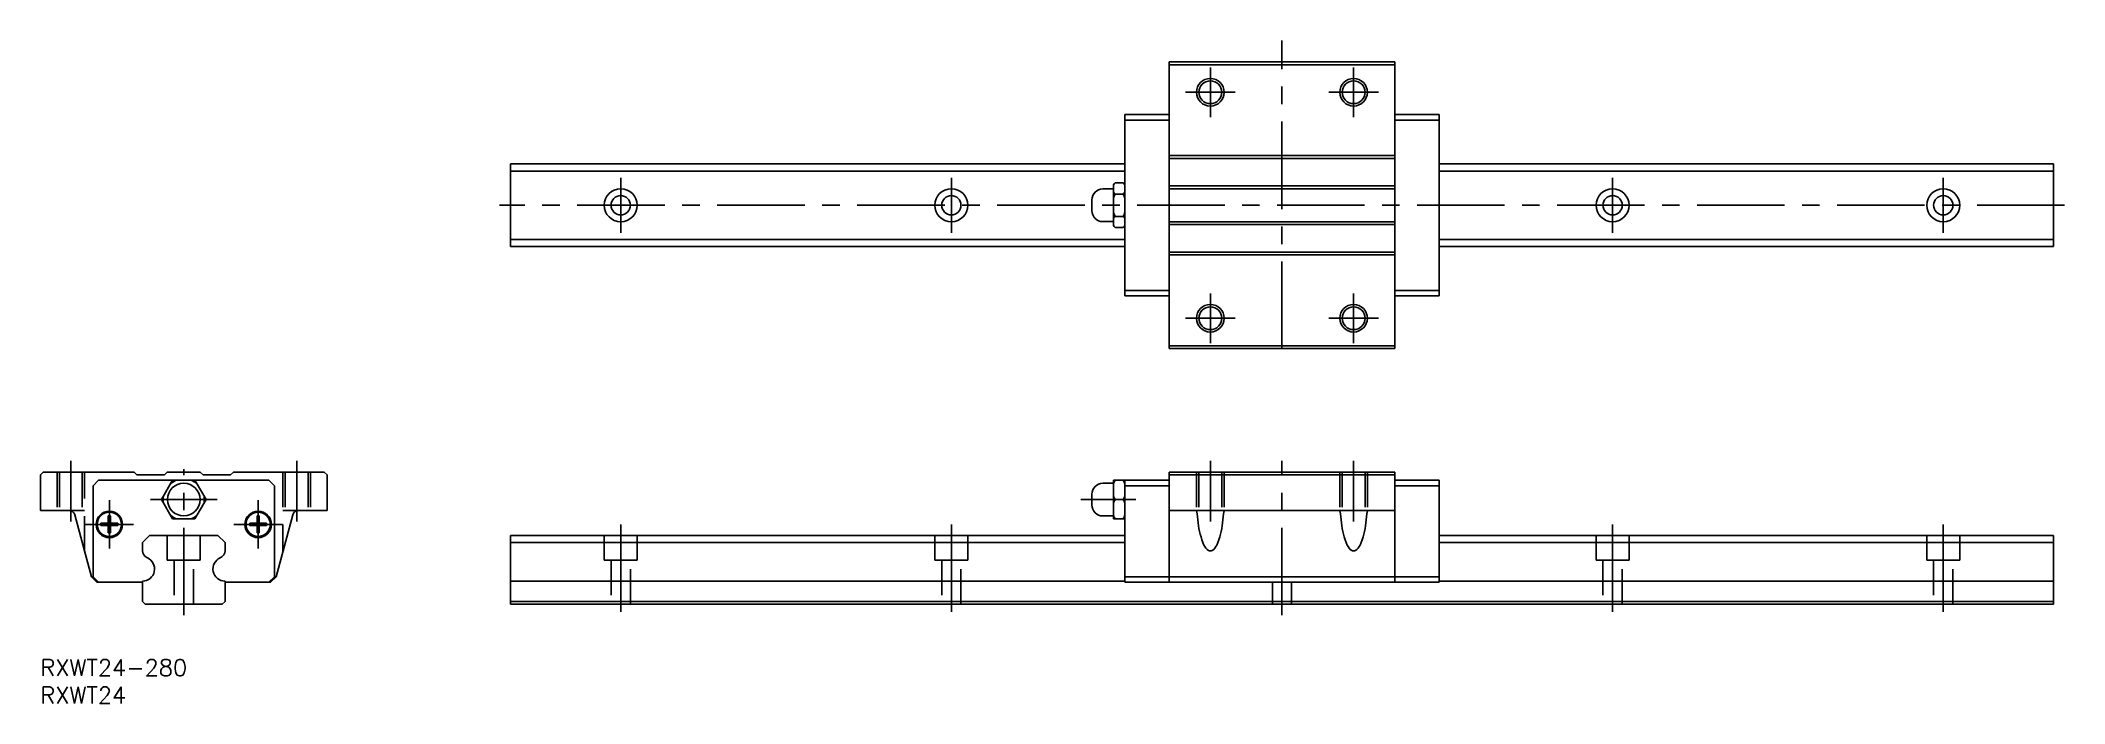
# Model space of a CAD drawing. Extents: x 0 to 367, y -8 to 112.
import ezdxf

# ---------------------------------------------------------------- set-up
doc = ezdxf.new("R2010")
doc.units = 0
doc.header["$LTSCALE"] = 0.5
doc.linetypes.add('CENTER', pattern=[50.8, 31.75, -6.35, 6.35, -6.35])
doc.linetypes.add('DASHED', pattern=[19.05, 12.7, -6.35])
for name, color, linetype in [('MSM_CENTER', 1, 'CENTER'), ('MSM_CONTINUOUS', 7, 'CONTINUOUS'), ('MSM_DASHED', 4, 'DASHED'), ('MSM_NARROW', 5, 'CONTINUOUS'), ('MSM_PART_NUMBER', 7, 'CONTINUOUS')]:
    doc.layers.add(name, color=color, linetype=linetype)
doc.styles.get("Standard").update_dxf_attribs({"font": 'txt.shx', "height": 2, "bigfont": 'bigfont.shx'})

# ---------------------------------------------------------------- blocks, each defined once
blk = doc.blocks.new('*U52')
at = {"layer": 'MSM_PART_NUMBER'}
blk.add_text('RXWT24-280', height=3, dxfattribs=at).set_placement((0, -3))
blk = doc.blocks.new('*U53')
at = {"layer": 'MSM_PART_NUMBER'}
blk.add_text('RXWT24', height=3, dxfattribs=at).set_placement((0, -8))

msp = doc.modelspace()

# ---------------------------------------------------------------- linework, layer by layer
at = {"layer": 'MSM_CENTER'}
for p, q in [((225.29, 56.29), (225.29, 112.29)), ((212.29, 98.4), (212.29, 107.4)), ((238.29, 98.4), (238.29, 107.4)), ((207.79, 102.9), (216.79, 102.9)), ((233.79, 102.9), (242.79, 102.9)), ((105.29, 77.4), (105.29, 87.4)), ((165.29, 77.4), (165.29, 87.4)), ((285.29, 77.4), (285.29, 87.4)), ((345.29, 77.4), (345.29, 87.4)), ((367.29, 82.4), (83.29, 82.4)), ((212.29, 57.4), (212.29, 66.4)), ((238.29, 57.4), (238.29, 66.4)), ((207.79, 61.9), (216.79, 61.9)), ((233.79, 61.9), (242.79, 61.9)), ((5.5, 36), (5.5, 25)), ((26, 8), (26, 34.5)), ((46.5, 36), (46.5, 25)), ((212.29, 36), (212.29, 25)), ((225.29, 8), (225.29, 36)), ((238.29, 36), (238.29, 25)), ((12.5, 20.1), (12.5, 28.9)), ((19.96, 29), (32.04, 29)), ((39.5, 20.1), (39.5, 28.9)), ((188.79, 29), (198.79, 29)), ((8.1, 24.5), (16.9, 24.5)), ((35.1, 24.5), (43.9, 24.5)), ((105.29, 24.5), (105.29, 8)), ((165.29, 24.5), (165.29, 8)), ((285.29, 24.5), (285.29, 8)), ((345.29, 24.5), (345.29, 8))]:
    msp.add_line(p, q, dxfattribs=at)
at = {"layer": 'MSM_CONTINUOUS'}
for p, q in [((204.79, 56.4), (204.79, 108.4)), ((204.79, 108.4), (245.79, 108.4)), ((204.79, 107.9), (245.79, 107.9)), ((245.79, 56.4), (245.79, 108.4)), ((196.79, 98.85), (204.79, 98.85)), ((196.79, 65.95), (196.79, 98.85)), ((196.79, 97.86), (204.79, 97.86)), ((253.79, 98.85), (245.79, 98.85)), ((253.79, 97.86), (245.79, 97.86)), ((253.79, 65.95), (253.79, 98.85)), ((196.79, 89.9), (85.29, 89.9)), ((85.29, 89.9), (85.29, 74.9)), ((196.79, 88.59), (85.29, 88.59)), ((204.79, 91.4), (245.79, 91.4)), ((204.79, 90.9), (245.79, 90.9)), ((365.29, 89.9), (253.79, 89.9)), ((365.29, 88.59), (253.79, 88.59)), ((365.29, 89.9), (365.29, 74.9)), ((194.72, 85.37), (192.79, 85.37)), ((195.02, 86.44), (194.72, 86.14)), ((194.72, 86.14), (194.72, 78.66)), ((195.02, 86.44), (196.48, 86.44)), ((196.79, 86.12), (196.48, 86.44)), ((204.79, 85.9), (245.79, 85.9)), ((204.79, 85.4), (245.79, 85.4)), ((190.79, 83.37), (190.79, 81.43)), ((195.02, 84.42), (196.48, 84.42)), ((192.79, 79.43), (194.72, 79.43)), ((194.72, 78.66), (195.02, 78.37)), ((195.02, 80.38), (196.48, 80.38)), ((195.02, 78.37), (196.48, 78.37)), ((196.48, 78.37), (196.79, 78.68)), ((204.79, 79.4), (245.79, 79.4)), ((204.79, 78.9), (245.79, 78.9)), ((196.79, 76.21), (85.29, 76.21)), ((196.79, 74.9), (85.29, 74.9)), ((204.79, 73.9), (245.79, 73.9)), ((365.29, 76.21), (253.79, 76.21)), ((365.29, 74.9), (253.79, 74.9)), ((204.79, 73.4), (245.79, 73.4)), ((196.79, 66.94), (204.79, 66.94)), ((253.79, 66.94), (245.79, 66.94)), ((196.79, 65.95), (204.79, 65.95)), ((253.79, 65.95), (245.79, 65.95)), ((204.79, 56.9), (245.79, 56.9)), ((204.79, 56.4), (245.79, 56.4)), ((0.5, 34), (0, 33.5)), ((0, 33.5), (0, 27)), ((17, 34), (0.5, 34)), ((17.5, 33.5), (17, 34)), ((22.5, 33.5), (17.5, 33.5)), ((23, 34), (22.5, 33.5)), ((29, 34), (23, 34)), ((29.5, 33.5), (29, 34)), ((34.5, 33.5), (29.5, 33.5)), ((35, 34), (34.5, 33.5)), ((51.5, 34), (35, 34)), ((52, 33.5), (51.5, 34)), ((52, 27), (52, 33.5)), ((204.79, 34), (245.79, 34)), ((204.79, 14), (204.79, 34)), ((204.79, 33.5), (245.79, 33.5)), ((245.79, 14), (245.79, 34)), ((10.54, 32.5), (9.55, 31.51)), ((9.55, 31.51), (9.55, 15)), ((23.97, 32.5), (10.54, 32.5)), ((23.98, 32.5), (21.96, 29)), ((28.02, 32.5), (23.98, 32.5)), ((27.33, 32.5), (24.67, 32.5)), ((30.04, 29), (28.02, 32.5)), ((41.46, 32.5), (28.03, 32.5)), ((42.45, 31.51), (41.46, 32.5)), ((42.45, 15), (42.45, 31.51)), ((190.79, 29.97), (190.79, 28.03)), ((194.72, 31.97), (192.79, 31.97)), ((194.72, 32.5), (194.72, 25.5)), ((196.79, 32.5), (194.72, 32.5)), ((196.79, 32.5), (204.79, 32.5)), ((196.79, 14), (196.79, 32.5)), ((196.79, 31.51), (204.79, 31.51)), ((253.79, 32.5), (245.79, 32.5)), ((253.79, 31.51), (245.79, 31.51)), ((253.79, 14), (253.79, 32.5)), ((0, 27), (5.27, 27)), ((6.23, 26.26), (9.25, 15)), ((12.3, 26.03), (12.3, 24.7)), ((12.7, 24.7), (12.7, 26.03)), ((21.96, 29), (23.98, 25.5)), ((28.02, 25.5), (30.04, 29)), ((39.3, 26.03), (39.3, 24.7)), ((39.7, 24.7), (39.7, 26.03)), ((42.75, 15), (45.77, 26.26)), ((46.73, 27), (52, 27)), ((192.79, 26.03), (194.72, 26.03)), ((195.02, 29), (196.48, 29)), ((204.79, 27), (245.79, 27)), ((12.3, 24.7), (10.97, 24.7)), ((10.97, 24.3), (12.3, 24.3)), ((12.3, 24.3), (12.3, 22.97)), ((14.03, 24.7), (12.7, 24.7)), ((12.7, 24.3), (14.03, 24.3)), ((12.7, 22.97), (12.7, 24.3)), ((18.5, 21.19), (19.81, 22.5)), ((19.81, 22.5), (32.19, 22.5)), ((23.98, 25.5), (28.02, 25.5)), ((32.19, 22.5), (33.5, 21.19)), ((39.3, 24.7), (37.97, 24.7)), ((37.97, 24.3), (39.3, 24.3)), ((39.3, 24.3), (39.3, 22.97)), ((41.03, 24.7), (39.7, 24.7)), ((39.7, 24.3), (41.03, 24.3)), ((39.7, 22.97), (39.7, 24.3)), ((85.29, 22.5), (85.29, 10)), ((196.79, 22.5), (85.29, 22.5)), ((194.72, 25.5), (196.79, 25.5)), ((365.29, 22.5), (253.79, 22.5)), ((365.29, 22.5), (365.29, 10)), ((18.5, 19.79), (18.5, 21.19)), ((33.5, 21.19), (33.5, 19.79)), ((196.79, 21.19), (85.29, 21.19)), ((365.29, 21.19), (253.79, 21.19)), ((9.25, 15), (10.25, 14)), ((9.55, 15), (10.55, 14)), ((41.45, 14), (42.45, 15)), ((41.75, 14), (42.75, 15)), ((253.79, 15), (196.79, 15)), ((10.25, 14), (18.5, 14)), ((18.5, 10.5), (18.5, 14.21)), ((33.5, 14.21), (33.5, 10.5)), ((33.5, 14), (41.75, 14)), ((196.79, 14.21), (85.29, 14.21)), ((196.79, 14), (253.79, 14)), ((365.29, 14.21), (253.79, 14.21)), ((19, 10), (18.5, 10.5)), ((33, 10), (19, 10)), ((33.5, 10.5), (33, 10)), ((365.29, 10.5), (85.29, 10.5)), ((365.29, 10), (85.29, 10))]:
    msp.add_line(p, q, dxfattribs=at)
for centre, radius in [((212.29, 102.9), 2.07), ((238.29, 102.9), 2.07), ((105.29, 82.4), 3), ((165.29, 82.4), 3), ((285.29, 82.4), 3), ((345.29, 82.4), 3), ((105.29, 82.4), 1.75), ((165.29, 82.4), 1.75), ((285.29, 82.4), 1.75), ((345.29, 82.4), 1.75), ((212.29, 61.9), 2.07), ((238.29, 61.9), 2.07), ((26, 29), 2.97), ((12.5, 24.5), 2.4), ((12.5, 24.5), 2.2), ((39.5, 24.5), 2.4), ((39.5, 24.5), 2.2)]:
    msp.add_circle(centre, radius, dxfattribs=at)
for centre, radius, start, end in [((192.79, 83.37), 2, 90, 180), ((196.82, 84.59), 2.58, 134.2241, 144.2304), ((196.95, 86.38), 2.75, 216.0753, 225.4702), ((194.61, 84.53), 2.68, 35.1578, 45.5611), ((194.71, 86.24), 2.53, 314.148, 325.1331), ((192.79, 81.43), 2, 180, 270), ((200.52, 81.64), 6.17, 153.222, 160.1291), ((200.52, 83.16), 6.17, 199.8709, 206.778), ((190.88, 81.6), 6.27, 19.3476, 26.6959), ((190.88, 83.2), 6.27, 333.3041, 340.6524), ((196.95, 78.42), 2.75, 134.5298, 143.9247), ((196.82, 80.22), 2.58, 215.7696, 225.7759), ((194.71, 78.57), 2.53, 34.8669, 45.852), ((194.61, 80.28), 2.68, 314.4389, 324.8422), ((26, 29), 3.74, 170.9121, 189.0879), ((26, 29), 3.74, 110.9121, 129.0879), ((26, 29), 3.74, 50.9121, 69.0879), ((26, 29), 3.74, 350.9121, 9.0879), ((192.79, 29.97), 2, 90, 180), ((199.15, 30.07), 4.8, 149.5864, 157.4784), ((199.33, 31.52), 5, 202.6789, 210.2563), ((192.24, 30.02), 4.91, 21.9678, 30.3029), ((192.39, 31.4), 4.74, 329.5489, 338.1804), ((5.27, 26), 1, 15, 90), ((12.5, 24.5), 1.54, 82.5379, 97.4621), ((26, 29), 3.74, 230.9121, 249.0879), ((26, 29), 3.74, 290.9121, 309.0879), ((39.5, 24.5), 1.54, 82.5379, 97.4621), ((46.73, 26), 1, 90, 165), ((192.79, 28.03), 2, 180, 270), ((199.33, 26.48), 5, 149.7437, 157.3211), ((199.15, 27.93), 4.8, 202.5216, 210.4136), ((192.39, 26.6), 4.74, 21.8196, 30.4511), ((192.24, 27.98), 4.91, 329.6971, 338.0322), ((209.83, 26.97), 0.0348, 127.2523, 205.6401), ((189.24, 23.3), 20.88, 3.9923, 10.095), ((235.35, 23.3), 20.88, 169.905, 176.0077), ((214.76, 26.97), 0.0348, 334.3599, 52.7477), ((235.83, 26.97), 0.0348, 127.2523, 205.6401), ((215.24, 23.3), 20.88, 3.9923, 10.095), ((261.35, 23.3), 20.88, 169.905, 176.0077), ((240.76, 26.97), 0.0348, 334.3599, 52.7477), ((12.5, 24.5), 1.54, 172.5379, 187.4621), ((12.5, 24.5), 1.54, 262.5379, 277.4621), ((12.5, 24.5), 1.54, 352.5379, 7.4621), ((39.5, 24.5), 1.54, 172.5379, 187.4621), ((39.5, 24.5), 1.54, 262.5379, 277.4621), ((39.5, 24.5), 1.54, 352.5379, 7.4621), ((224.97, 26.54), 15.01, 186.8486, 202.6901), ((199.62, 26.54), 15.01, 337.3099, 353.1514), ((250.97, 26.54), 15.01, 186.8486, 202.6901), ((225.62, 26.54), 15.01, 337.3099, 353.1514), ((20, 19.79), 1.5, 180, 246.0835), ((18.5, 16.41), 2.2, 270, 66.0835), ((33.5, 16.41), 2.2, 113.9165, 270), ((32, 19.79), 1.5, 293.9165, 0), ((213.17, 21.6), 2.21, 202.5456, 236.5954), ((212.29, 20.45), 0.778, 243.5569, 296.4431), ((211.42, 21.6), 2.21, 303.4046, 337.4544), ((239.17, 21.6), 2.21, 202.5456, 236.5954), ((238.29, 20.45), 0.778, 243.5569, 296.4431), ((237.42, 21.6), 2.21, 303.4046, 337.4544)]:
    msp.add_arc(centre, radius, start, end, dxfattribs=at)
at = {"layer": 'MSM_DASHED'}
for p, q in [((3, 34), (3, 27)), ((3.43, 34), (3.43, 27)), ((7.57, 34), (7.57, 27)), ((8, 19.66), (8, 34)), ((44, 34), (44, 19.66)), ((44.43, 34), (44.43, 27)), ((48.57, 34), (48.57, 27)), ((49, 34), (49, 27)), ((209.79, 34), (209.79, 27)), ((210.23, 34), (210.23, 27)), ((214.36, 34), (214.36, 27)), ((214.79, 34), (214.79, 27)), ((235.79, 34), (235.79, 27)), ((236.23, 34), (236.23, 27)), ((240.36, 34), (240.36, 27)), ((240.79, 34), (240.79, 27)), ((8, 27), (5.27, 27)), ((46.73, 27), (44, 27)), ((23, 22.5), (23, 18)), ((29, 18), (29, 22.5)), ((102.29, 22.5), (102.29, 18)), ((108.29, 18), (108.29, 22.5)), ((162.29, 22.5), (162.29, 18)), ((168.29, 18), (168.29, 22.5)), ((282.29, 22.5), (282.29, 18)), ((288.29, 18), (288.29, 22.5)), ((342.29, 22.5), (342.29, 18)), ((348.29, 18), (348.29, 22.5)), ((29, 18), (23, 18)), ((24.25, 18), (24.25, 10)), ((27.75, 10), (27.75, 18)), ((108.29, 18), (102.29, 18)), ((103.54, 18), (103.54, 10)), ((107.04, 10), (107.04, 18)), ((168.29, 18), (162.29, 18)), ((163.54, 18), (163.54, 10)), ((167.04, 10), (167.04, 18)), ((288.29, 18), (282.29, 18)), ((283.54, 18), (283.54, 10)), ((287.04, 10), (287.04, 18)), ((348.29, 18), (342.29, 18)), ((343.54, 18), (343.54, 10)), ((347.04, 10), (347.04, 18)), ((223.54, 14), (223.54, 10)), ((227.04, 10), (227.04, 14))]:
    msp.add_line(p, q, dxfattribs=at)
at = {"layer": 'MSM_NARROW'}
for centre in [(212.29, 102.9), (238.29, 102.9), (212.29, 61.9), (238.29, 61.9)]:
    msp.add_circle(centre, 2.5, dxfattribs=at)

# ---------------------------------------------------------------- block references
at = {"layer": 'MSM_CONTINUOUS'}
for name in ['*U52', '*U53']:
    msp.add_blockref(name, (0, 0), dxfattribs=at)

doc.saveas('drawing.dxf')
